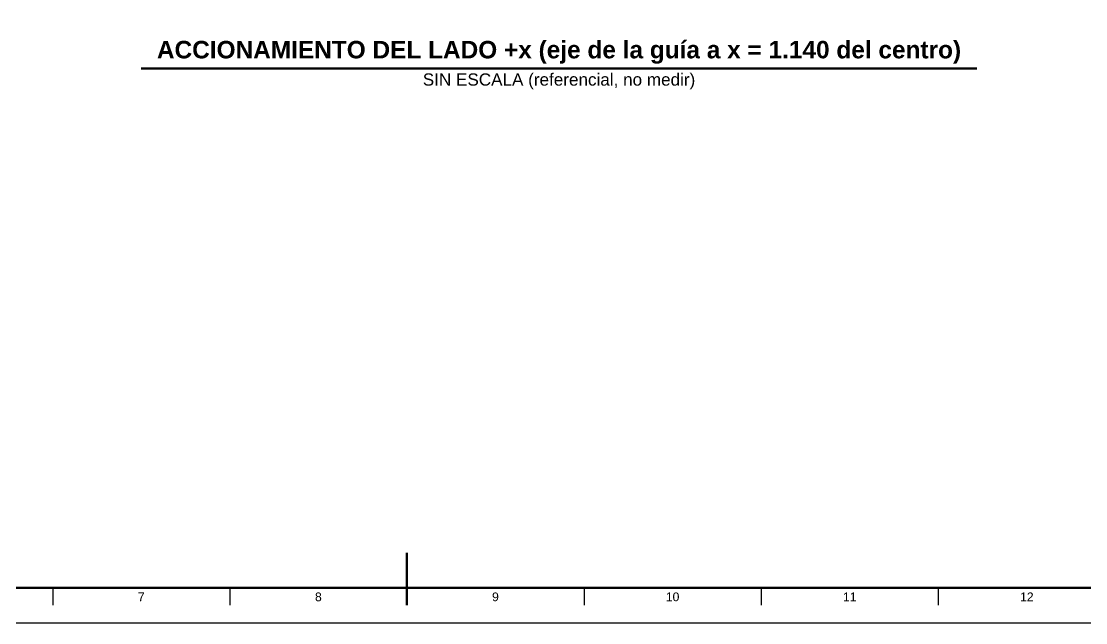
# Model space of a CAD drawing. Header units: millimetres. Extents: x 0 to 841, y 0 to 594.
# Drawn here: x 315.1 to 619.8, y 0 to 172.1 of the extents above; entities that cross this region are included whole.
import ezdxf
from ezdxf.enums import TextEntityAlignment as Align

# ---------------------------------------------------------------- set-up
doc = ezdxf.new("R2010")
doc.units = ezdxf.units.MM
for name, color, linetype, lineweight in [('FINA', 7, 'CONTINUOUS', 25), ('MARCO', 7, 'CONTINUOUS', 70), ('TXT', 7, 'CONTINUOUS', 25), ('VIS', 7, 'CONTINUOUS', 50)]:
    doc.layers.add(name, color=color, linetype=linetype, lineweight=lineweight)
doc.styles.add('STD', font='LiberationSans-Regular.ttf')
doc.styles.add('STDB', font='LiberationSans-Bold.ttf')

msp = doc.modelspace()

# ---------------------------------------------------------------- linework, layer by layer
at = {"layer": 'FINA'}
for p, q in [((324.12, 10), (324.12, 5)), ((374.81, 10), (374.81, 5)), ((425.5, 10), (425.5, 5)), ((476.19, 10), (476.19, 5)), ((526.88, 10), (526.88, 5)), ((577.56, 10), (577.56, 5))]:
    msp.add_line(p, q, dxfattribs=at)
msp.add_lwpolyline([(0, 0), (841, 0), (841, 594), (0, 594)], close=True, dxfattribs=at)
at = {"layer": 'MARCO'}
msp.add_line((425.5, 5), (425.5, 20), dxfattribs=at)
msp.add_lwpolyline([(20, 10), (831, 10), (831, 584), (20, 584)], close=True, dxfattribs=at)
at = {"layer": 'VIS'}
msp.add_line((349.41, 158.57), (588.64, 158.57), dxfattribs=at)

# ---------------------------------------------------------------- texts
at = {"layer": 'TXT', "style": 'STDB'}
msp.add_text('ACCIONAMIENTO DEL LADO +x (eje de la guía a x = 1.140 del centro)', height=5, dxfattribs=at).set_placement((469.03, 159.97), align=Align.BOTTOM_CENTER)
at = {"layer": 'TXT', "style": 'STD'}
msp.add_text('SIN ESCALA (referencial, no medir)', height=3.5, dxfattribs=at).set_placement((469.03, 157.17), align=Align.TOP_CENTER)
for s, p in [('7', (349.47, 7.4)), ('8', (400.16, 7.4)), ('9', (450.84, 7.4)), ('10', (501.53, 7.4)), ('11', (552.22, 7.4)), ('12', (602.91, 7.4))]:
    msp.add_text(s, height=2.5, dxfattribs=at).set_placement(p, align=Align.MIDDLE_CENTER)

doc.saveas('drawing.dxf')
